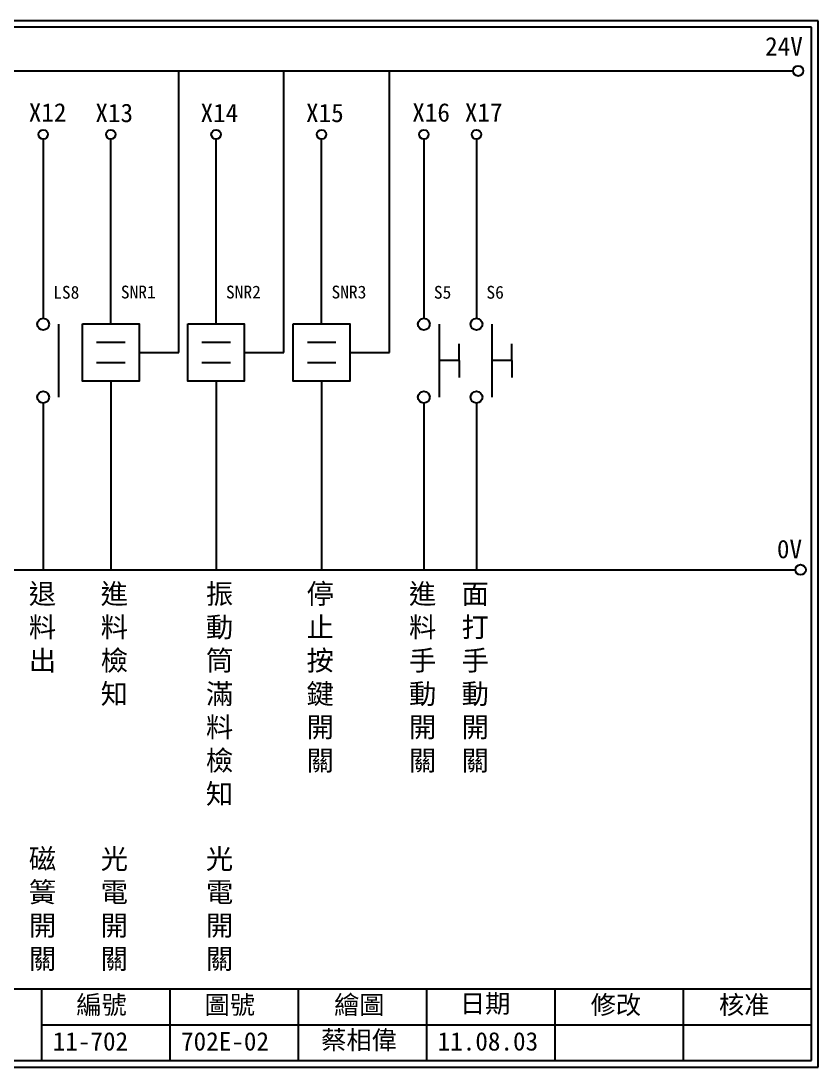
# Model space of a CAD drawing. Extents: x 325 to 612, y 3 to 207.
# Drawn here: x 457 to 612.3, y 3 to 207 of the extents above; entities that cross this region are included whole.
import ezdxf

# ---------------------------------------------------------------- set-up
doc = ezdxf.new("R2010")
doc.units = 0
doc.layers.get('0').update_dxf_attribs({"linetype": 'CONTINUOUS'})
doc.layers.add('圖框層', color=7, linetype='CONTINUOUS')
doc.layers.add('標尺寸層', color=3, linetype='CONTINUOUS')
doc.styles.add('CNS', font='romanc.shx', dxfattribs={"bigfont": 'chineset.shx'})
doc.styles.add('STSL', font='KAIU.TTF')

msp = doc.modelspace()

# ---------------------------------------------------------------- linework, layer by layer
for p, q in [((487.73, 142.31), (487.73, 197.22)), ((508.22, 142.31), (508.22, 197.22)), ((528.78, 142.31), (528.78, 197.22)), ((474.5, 147.89), (474.5, 183.91)), ((495, 147.89), (495, 183.91)), ((515.56, 147.89), (515.56, 183.91)), ((542.37, 140.73), (542.37, 144.04)), ((552.62, 140.73), (552.62, 144.04)), ((480.01, 142.31), (487.73, 142.31)), ((500.51, 142.31), (508.22, 142.31)), ((521.07, 142.31), (528.78, 142.31)), ((542.37, 140.73), (542.37, 137.42)), ((552.62, 140.73), (552.62, 137.42)), ((474.5, 136.73), (474.5, 99.96)), ((495, 136.73), (495, 99.96)), ((515.56, 136.73), (515.56, 99.96))]:
    msp.add_line(p, q)
for points in [[(468.99, 147.89), (480.01, 147.89), (480.01, 136.73), (468.99, 136.73)], [(489.48, 147.89), (500.51, 147.89), (500.51, 136.73), (489.48, 136.73)], [(510.04, 147.89), (521.07, 147.89), (521.07, 136.73), (510.04, 136.73)]]:
    msp.add_lwpolyline(points, close=True)
for centre in [(608.44, 197.22), (608.92, 99.96)]:
    msp.add_circle(centre, 1)
at = {"layer": '圖框層', "color": 7}
for p, q in [((612.32, 206.97), (325.32, 206.97)), ((612.32, 3), (612.32, 206.97)), ((611.07, 205.72), (326.57, 205.72)), ((611.07, 4.25), (611.07, 205.72)), ((326.57, 18.25), (611.07, 18.25)), ((461.07, 4.25), (461.07, 18.25)), ((486.07, 4.25), (486.07, 18.25)), ((511.07, 4.25), (511.07, 18.25)), ((536.07, 4.25), (536.07, 18.25)), ((561.07, 4.25), (561.07, 18.25)), ((586.07, 4.25), (586.07, 18.25)), ((461.07, 11.25), (611.07, 11.25)), ((326.57, 4.25), (611.07, 4.25)), ((325.32, 3), (612.32, 3))]:
    msp.add_line(p, q, dxfattribs=at)
at = {"layer": '標尺寸層', "color": 7}
for p, q in [((329.84, 197.22), (607.44, 197.22)), ((461.32, 183.91), (461.32, 148.99)), ((535.5, 183.91), (535.5, 148.99)), ((545.75, 183.91), (545.75, 148.99)), ((464.33, 147.84), (464.33, 133.61)), ((538.5, 147.84), (538.5, 133.61)), ((548.75, 147.84), (548.75, 133.61)), ((471.74, 144.34), (477.31, 144.34)), ((492.24, 144.34), (497.8, 144.34)), ((512.8, 144.34), (518.36, 144.34)), ((471.74, 140.37), (477.31, 140.37)), ((492.24, 140.37), (497.8, 140.37)), ((512.8, 140.37), (518.36, 140.37)), ((542.37, 140.73), (538.5, 140.73)), ((552.62, 140.73), (548.75, 140.73)), ((461.32, 132.46), (461.32, 99.96)), ((535.5, 132.46), (535.5, 99.96)), ((545.75, 132.46), (545.75, 99.96)), ((330.05, 99.96), (607.92, 99.96))]:
    msp.add_line(p, q, dxfattribs=at)
for centre, radius in [((461.32, 184.83), 0.92), ((474.5, 184.83), 0.92), ((495, 184.83), 0.92), ((515.56, 184.83), 0.92), ((535.5, 184.83), 0.92), ((545.75, 184.83), 0.92), ((461.32, 147.84), 1.15), ((535.5, 147.84), 1.15), ((545.75, 147.84), 1.15), ((461.32, 133.61), 1.15), ((535.5, 133.61), 1.15), ((545.75, 133.61), 1.15)]:
    msp.add_circle(centre, radius, dxfattribs=at)

# ---------------------------------------------------------------- texts
at = {"layer": '圖框層', "color": 4, "style": 'STSL'}
for s, height, p in [('24V', 3.6, (602, 200.22)), ('X12', 3.6, (458.51, 187.33)), ('X13', 3.6, (471.49, 187.24)), ('X14', 3.6, (491.98, 187.24)), ('X15', 3.6, (512.54, 187.24)), ('X16', 3.6, (533.24, 187.33)), ('X17', 3.6, (543.49, 187.33)), ('LS8', 2.5, (463.27, 152.81)), ('SNR1', 2.5, (476.45, 152.86)), ('SNR2', 2.5, (496.94, 152.86)), ('SNR3', 2.5, (517.5, 152.86)), ('S5', 2.5, (537.45, 152.81)), ('S6', 2.5, (547.69, 152.81)), ('0V', 3.6, (604.3, 102.2)), ('編號', 3.6, (467.78, 13.34)), ('圖號', 3.6, (492.78, 13.34)), ('繪圖', 3.6, (518.01, 13.34)), ('日期', 3.6, (542.54, 13.59)), ('修改', 3.6, (568.01, 13.34)), ('核准', 3.6, (593.01, 13.34)), ('蔡相偉', 3.6, (515.5, 6.47)), ('11-702', 3.6, (463.18, 6.22)), ('702E-02', 3.6, (488.18, 6.22)), ('11.08.03', 3.6, (538.18, 6.22))]:
    msp.add_text(s, height=height, dxfattribs=at).set_placement(p)
at = {"layer": '標尺寸層', "color": 7, "char_height": 3.9, "width": 4.9608, "attachment_point": 1, "style": 'CNS'}
for s, insert in [('{\\fDFKai-SB|b0|i0|c136|p65;退料出}', (458.53, 97.23)), ('{\\fDFKai-SB|b0|i0|c136|p65;進料檢知}', (472.53, 97.23)), ('{\\fDFKai-SB|b0|i0|c136|p65;振動筒滿料檢知}', (493.03, 97.23)), ('{\\fDFKai-SB|b0|i0|c136|p65;停止按鍵開關}', (512.64, 97.23)), ('{\\fDFKai-SB|b0|i0|c136|p65;進料手動開關}', (532.6, 97.23)), ('{\\fDFKai-SB|b0|i0|c136|p65;面打手動開關}', (542.85, 97.23)), ('{\\fDFKai-SB|b0|i0|c136|p65;磁簧開關}', (458.53, 45.55)), ('{\\fDFKai-SB|b0|i0|c136|p65;光電開關}', (472.53, 45.55)), ('{\\fDFKai-SB|b0|i0|c136|p65;光電開關}', (493.03, 45.55))]:
    msp.add_mtext(s, dxfattribs=dict(at, insert=insert))

doc.saveas('drawing.dxf')
